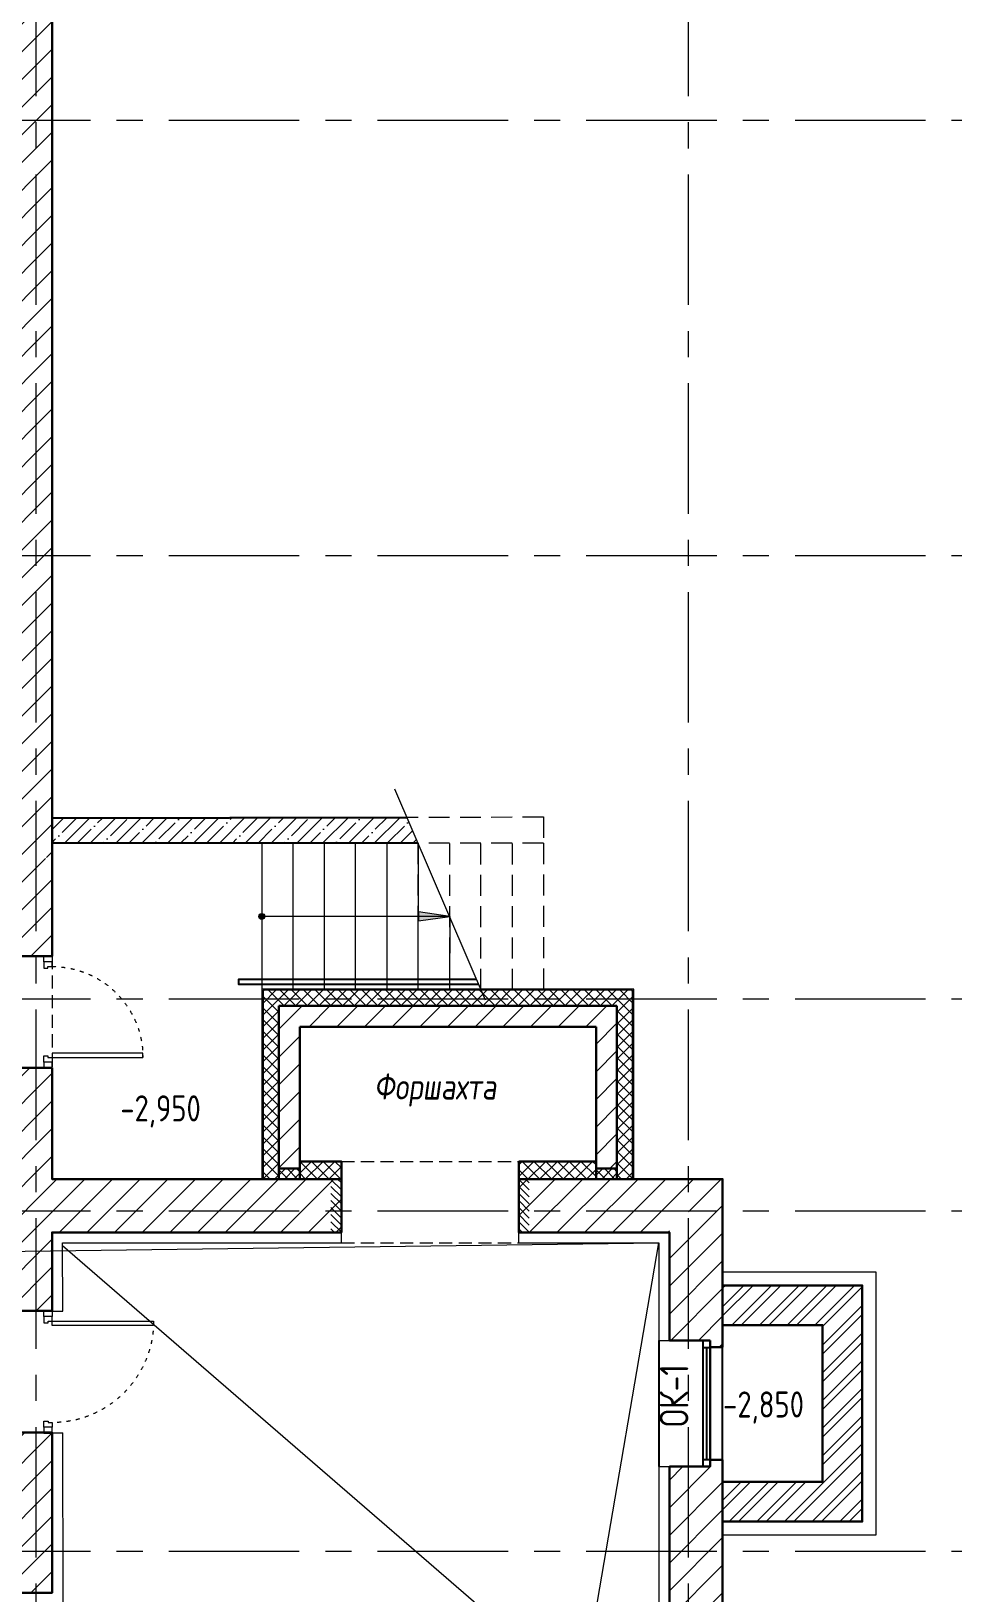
# Model space of a CAD drawing. Header units: millimetres. Extents: x -13407 to 93998, y -3312 to 109271.
# Drawn here: x 62118 to 71033, y 5851 to 20811 of the extents above; entities that cross this region are included whole.
import ezdxf
from ezdxf import colors
from ezdxf.entities.mleader import LeaderData, LeaderLine
from ezdxf.math import Vec2, Vec3

# ---------------------------------------------------------------- set-up
doc = ezdxf.new("R2010")
doc.units = ezdxf.units.MM
for name, pattern in [('ACAD_ISO03W100', [30, 12, -18]), ('ADSK_Штриховая_ш2 п1', [3, 2, -1]), ('CENTER', [2, 1.25, -0.25, 0.25, -0.25]), ('TRATTEGGIATA', [0.75, 0.5, -0.25])]:
    doc.linetypes.add(name, pattern=pattern)
for name, color, linetype, lineweight in [('1 этаж тонкие линии!', 250, 'Continuous', 0), ('KR_STRIH', 8, 'Continuous', 0), ('АР_Двери', 5, 'Continuous', 18), ('АР_Кирпич', 22, 'Continuous', 9), ('АР_Лестницы', 250, 'Continuous', 15), ('АР_Лестницы ограждение', 94, 'Continuous', 25), ('АР_МосжилНии_Стены', 202, 'Continuous', 30), ('АР_Навесной фасад', 5, 'Continuous', 5), ('АР_Оси', 193, 'Continuous', 9), ('АР_Отметки', 250, 'Continuous', 15), ('АР_Сущ Несущая стена', 202, 'Continuous', 30), ('АР_тонкая линия', 250, 'Continuous', 0), ('АР_Утеплитель', 250, 'Continuous', 9), ('АР_Штриховка кирпич', 250, 'Continuous', 9), ('АР_Штриховка монолит', 250, 'Continuous', 9), ('Маркировка ОКОН', 7, 'Continuous', 18), ('Подвал', 250, 'Continuous', 30)]:
    doc.layers.add(name, color=color, linetype=linetype, lineweight=lineweight)
doc.layers.add('АР_новое окно', color=160, linetype='Continuous')
doc.layers.add('АР_Таблицы', color=250, linetype='Continuous')
doc.styles.add('ISOCPEUR', font='isocpeur.ttf', dxfattribs={"width": 0.7})
doc.styles.add('PDF ISOCPEUR', font='isocpeur.ttf')
doc.styles.add('Архитектурный размер', font='isocpeur.ttf', dxfattribs={"width": 0.8, "oblique": 8})
pattern_1 = [(45, (331452.74, -55205.68), (-132.58252, 132.58252), [])]
pattern_2 = [(44.999172, (-220380.02, -161478.3), (-56.12579, 56.127412), []), (134.999172, (-220380.02, -161478.3), (-56.127412, -56.12579), [])]
pattern_3 = [(44.999172, (249472.675, -265735.606), (-56.12579, 56.127412), []), (134.999172, (249472.675, -265735.606), (-56.127412, -56.12579), [])]

# ---------------------------------------------------------------- blocks, each defined once
blk = doc.blocks.new('*U15')
for points in [[(-55, -80), (-55, 0), (-115, 0), (-115, -40), (-100, -40), (-100, -80), (-55, -80)], [(0, 0), (0, -80), (-55, -80), (-55, 0), (0, 0)], [(-1070, 0), (-1070, -80), (-1015, -80), (-1015, 0), (-1070, 0)], [(-1015, -80), (-1015, 0), (-955, 0), (-955, -40), (-970, -40), (-970, -80), (-1015, -80)]]:
    blk.add_lwpolyline(points)
blk.add_lwpolyline([(-100, -80), (-100, -950), (-140, -950), (-140, -80)], close=True)
at = {"linetype": 'ACAD_ISO03W100', "ltscale": 3}
blk.add_arc((-100, -80), 870, 180, 270, dxfattribs=at)
blk = doc.blocks.new('*U16')
for points in [[(0, 0), (0, -80), (55, -80), (55, 0), (0, 0)], [(55, -80), (55, 0), (115, 0), (115, -40), (100, -40), (100, -80), (55, -80)], [(1115, -80), (1115, 0), (1055, 0), (1055, -40), (1070, -40), (1070, -80), (1115, -80)], [(1170, 0), (1170, -80), (1115, -80), (1115, 0), (1170, 0)]]:
    blk.add_lwpolyline(points)
blk.add_lwpolyline([(100, -80), (100, -1050), (140, -1050), (140, -80)], close=True)
at = {"linetype": 'ACAD_ISO03W100', "ltscale": 3}
blk.add_arc((100, -80), 970, 270, 0, dxfattribs=at)
blk = doc.blocks.new('*U18')
at = {"layer": 'АР_новое окно', "lineweight": 20}
for p, q in [((0, 1210), (-70, 1210)), ((0, 0), (-70, 0))]:
    blk.add_line(p, q, dxfattribs=at)
at = {"layer": 'АР_новое окно'}
for p, q in [((-70, 1210), (-70, 0)), ((-70, 0), (-70, 1210)), ((0, 1210), (0, 0)), ((0, 1140), (-70, 1140)), ((-35, 1140), (-35, 70)), ((0, 70), (-70, 70))]:
    blk.add_line(p, q, dxfattribs=at)
blk = doc.blocks.new('_DotSmall')
at = {"color": 0, "linetype": 'ByBlock', "const_width": 0.5}
blk.add_lwpolyline([(-0.0625, 0, 1), (0.0625, 0, 1)], format="xyb", close=True, dxfattribs=at)
blk = doc.blocks.new('*U60')
h = blk.add_hatch(color=256)
h.dxf.hatch_style = 1
edge = h.paths.add_edge_path()
edge.add_arc((0, 0), 27.6, 359.64, 719.64)
h = blk.add_hatch(color=256)
h.dxf.hatch_style = 1
h.paths.add_polyline_path([(1503, -44), (1503, 44), (1803, 0)])
blk.add_line((1803, 0), (0, 0))
blk.add_lwpolyline([(1503, 44), (1503, -44), (1803, 0), (1503, 44)])
blk.add_circle((0, 0), 27.6)

msp = doc.modelspace()

# ---------------------------------------------------------------- hatches: boundary and pattern name
at = {"layer": 'KR_STRIH'}
h = msp.add_hatch(dxfattribs=at)
h.set_pattern_fill('ANSI37', color=252, scale=20, angle=90)
h.set_pattern_definition([(135, (30840.7, -1096669.51), (-44.9012806, -44.9012806), []), (225, (30840.7, -1096669.51), (44.9012806, -44.9012806), [])])
h.paths.add_polyline_path([(64489.9, 9914.5), (64489.9, 9814.5), (64689.9, 9814.5), (64689.9, 9914.5)])
h = msp.add_hatch(dxfattribs=at)
h.set_pattern_fill('ANSI37', color=252, scale=20, angle=90)
h.set_pattern_definition([(135, (33880.7, -1096669.51), (-44.9012806, -44.9012806), []), (225, (33880.7, -1096669.51), (44.9012806, -44.9012806), [])])
h.paths.add_polyline_path([(67529.9, 9914.5), (67529.9, 9814.5), (67729.9, 9814.5), (67729.9, 9914.5)])
at = {"layer": 'АР_Кирпич'}
h = msp.add_hatch(dxfattribs=at)
h.set_pattern_fill('ANSI31', color=256, scale=15, angle=270)
h.set_pattern_definition([(315, (687887.398, 1836.11), (33.6759605, 33.6759605), [])])
h.paths.add_polyline_path([(64989.9, 9304.3), (65089.9, 9304.3), (65089.9, 9814.5), (64989.9, 9814.5)])
h = msp.add_hatch(dxfattribs=at)
h.set_pattern_fill('ANSI31', color=256, scale=15, angle=270)
h.set_pattern_definition([(315, (689687.398, 1836.11), (33.6759605, 33.6759605), [])])
h.paths.add_polyline_path([(66789.9, 9304.3), (66889.9, 9304.3), (66889.9, 9814.5), (66789.9, 9814.5)])
at = {"layer": 'АР_Утеплитель', "ltscale": 0.25}
h = msp.add_hatch(dxfattribs=at)
h.set_pattern_fill('ANSI37', color=256, scale=25, angle=359.99917)
h.set_pattern_definition(pattern_3)
h.paths.add_polyline_path([(67879.9, 11474.5), (67879.9, 11624.4), (64339.4, 11624.3), (64339.4, 9814.3), (64489.9, 9814.3), (64489.9, 11474.5)])
h = msp.add_hatch(dxfattribs=at)
h.set_pattern_fill('ANSI37', color=256, scale=25, angle=359.99917)
h.set_pattern_definition(pattern_3)
h.paths.add_polyline_path([(67729.9, 9814.4), (67879.9, 9814.4), (67880, 11474.3), (67729.9, 11474.3)])
h = msp.add_hatch(dxfattribs=at)
h.set_pattern_fill('ANSI37', color=256, scale=25, angle=359.99917)
h.set_pattern_definition(pattern_2)
h.paths.add_polyline_path([(64689.9, 9814.4), (64689.9, 9984.4), (65089.9, 9984.5), (65089.9, 9814.5)])
h = msp.add_hatch(dxfattribs=at)
h.set_pattern_fill('ANSI37', color=256, scale=25, angle=359.99917)
h.set_pattern_definition(pattern_2)
h.paths.add_polyline_path([(66789.9, 9814.5), (66789.9, 9984.5), (67529.9, 9984.4), (67529.9, 9814.4)])
at = {"layer": 'АР_Штриховка кирпич', "ltscale": 100}
h = msp.add_hatch(dxfattribs=at)
h.set_pattern_fill('ANSI32', color=256, scale=500)
h.set_pattern_definition([(45, (346742.01, -55205.68), (-132.58252, 132.58252), []), (45, (346830.4, -55205.68), (-132.58252, 132.58252), [])])
h.paths.add_polyline_path([(69700.2, 6913.9), (69700.2, 8415.1), (68741.8, 8415.1), (68741.8, 8795.1), (70080.2, 8795.1), (70080.2, 6533.9), (68741.8, 6533.9), (68741.8, 6913.9)])
at = {"layer": 'АР_Штриховка монолит', "ltscale": 100}
h = msp.add_hatch(dxfattribs=at)
h.set_pattern_fill('ANSI31', color=256, scale=1500)
h.set_pattern_definition(pattern_1)
h.paths.add_polyline_path([(51365, 31445), (45030, 31445), (45030, 31326.1), (45095, 31326.1), (45095, 31256.1), (45095, 31145), (51365, 31145)])
h.paths.add_polyline_path([(51365, 31145), (45095, 31144.4), (45095, 30962), (51158.5, 30962), (51158.5, 27997.2), (49782.2, 27997.2), (49782.2, 27480), (51365, 27480)])
h.paths.add_polyline_path([(53569.9, 27480), (51365, 27480), (51365, 27065.6), (53569.9, 27065.6)])
h.paths.add_polyline_path([(51365, 27480), (49782.2, 27480), (49782.2, 27005.4), (50990.4, 27005.4), (50990.4, 27065.6), (51365, 27065.6)])
h.paths.add_polyline_path([(53569.9, 27728.7), (51665, 27728.7), (51665, 31145), (51365, 31145), (51365, 27480), (53569.9, 27480)])
h.paths.add_polyline_path([(51665, 31445), (51365, 31445), (51365, 31145), (51665, 31145)])
h.paths.add_polyline_path([(55515, 27728.7), (53569.9, 27728.7), (53569.9, 27480), (55515, 27480)])
h.paths.add_polyline_path([(55515, 27480), (53569.9, 27480), (53569.9, 27065.6), (55515, 27065.6)])
h.paths.add_polyline_path([(55515, 27065.6), (55283.9, 27065.6), (55283.9, 26664.4), (55515, 26664.4)])
h.paths.add_polyline_path([(57079.9, 27480), (55515, 27480), (55515, 27065.6), (57079.9, 27065.6)])
h.paths.add_polyline_path([(57079.9, 27728.7), (55515, 27728.7), (55515, 27480), (57079.9, 27480)])
h.paths.add_polyline_path([(62165, 27728.7), (57079.9, 27728.7), (57079.9, 27480), (62165, 27480)])
h.paths.add_polyline_path([(62318.3, 27728.7), (62165, 27728.7), (62165, 27480), (62318.3, 27480)])
h.paths.add_polyline_path([(55671.6, 27065.6), (55515, 27065.6), (55515, 26664.4), (55671.6, 26664.4)])
h.paths.add_polyline_path([(50990.4, 27005.4), (47569.9, 27005.4), (47569.9, 26057.4), (50990.4, 26057.4)])
h.paths.add_polyline_path([(51365, 27065.6), (50990.4, 27065.6), (50990.4, 21274.6), (51365, 21274.6)])
h.paths.add_polyline_path([(51541.2, 27065.6), (51365, 27065.6), (51365, 21274.6), (51541.2, 21274.6)])
h.paths.add_polyline_path([(47569.9, 27005.4), (17473.6, 27005.4), (17473.6, 26057.4), (47569.9, 26057.4)])
h.paths.add_polyline_path([(62318.3, 12885), (62165, 12885), (62165, 11951.3), (62318.3, 11951.3)])
h.paths.add_polyline_path([(62165, 12896.6), (62318.3, 12896.6), (62318.3, 27480), (62165, 27480)])
h.paths.add_polyline_path([(61575.5, 12885), (62165, 12885), (62165, 27480), (57079.9, 27480), (57079.9, 27065.6), (61575.5, 27065.6)])
h.paths.add_polyline_path([(62165, 12885), (61575.5, 12885), (61575.5, 11951.3), (62165, 11951.3)])
h = msp.add_hatch(dxfattribs=at)
h.set_pattern_fill('ANSI31', color=256, scale=1500)
h.set_pattern_definition(pattern_1)
h.paths.add_polyline_path([(47595.1, 15574), (47085.1, 15574), (47085.1, 11959.4), (42685, 11959.4), (42685, 11540), (47595.1, 11540)])
h.paths.add_polyline_path([(51541.2, 15574), (47587.5, 15574), (50990.4, 15574), (50990.4, 11540), (51541.2, 11540)])
h.paths.add_polyline_path([(51365, 11540), (50990.4, 11540), (50990.4, 9510), (51365, 9510)])
h.paths.add_polyline_path([(51541.2, 9510), (50990.4, 9510), (50990.4, 6515.2), (51541.2, 6515.2)])
h.paths.add_polyline_path([(47535, 9510), (47085.1, 9510), (47085.1, 6005.2), (47535, 6005.2)])
h.paths.add_polyline_path([(47595.1, 11540), (42685, 11540), (42685, 11408.8), (47085.1, 11408.8), (47085.1, 9510), (47595.1, 9510)])
h.paths.add_polyline_path([(51365, 6250), (47535, 6250), (47535, 6005.2), (51365, 6005.2)])
h.paths.add_polyline_path([(51365, 6515.2), (47595.1, 6515.2), (47595.1, 9510), (47535, 9510), (47535, 6250), (51365, 6250)])
h.paths.add_polyline_path([(55515, 9510), (55179.8, 9510), (55179.8, 6515.2), (51365, 6515.2), (51365, 6250), (55515, 6250)])
h.paths.add_polyline_path([(55515, 6250), (51365, 6250), (51365, 6005.2), (55135.7, 6005.2), (55135.7, 3393.2), (55254.6, 3393.2), (55254.6, 3458.2), (55515, 3458.2)])
h.paths.add_polyline_path([(55515, 11540), (55179.8, 11540), (55179.8, 10473.1), (51541.2, 10473.1), (51541.2, 11540), (51365, 11540), (51365, 9510), (51541.2, 9510), (51541.2, 10178.8), (55179.8, 10178.8), (55179.8, 9510), (55515, 9510)])
h.paths.add_polyline_path([(60058, 10473.1), (55676.6, 10473.1), (55676.6, 11540), (55515, 11540), (55515, 9510), (55676.6, 9510), (55676.6, 10178.8), (60058, 10178.8)])
h.paths.add_polyline_path([(55515, 15790), (55179.8, 15790), (55179.8, 11540), (55515, 11540)])
h.paths.add_polyline_path([(55676.6, 15790), (55515, 15790), (55515, 11540), (55676.6, 11540)])
h.paths.add_polyline_path([(55676.6, 18826.8), (55275, 18826.8), (55275, 18641.6), (55030.3, 18641.6), (55030.3, 18279.4), (55179.8, 18279.4), (55179.8, 15790), (55676.5, 15790.1)])
h.paths.add_polyline_path([(53865.3, 18641.6), (51541.2, 18641.6), (51541.2, 18279.4), (53865.3, 18279.4)])
h.paths.add_polyline_path([(55921.5, 18641.6), (55676.6, 18641.6), (55676.6, 18281.1), (55921.5, 18281.1)])
h.paths.add_polyline_path([(62165, 10880.2), (61570.7, 10880.2), (61570.7, 9510), (62165, 9510)])
h.paths.add_polyline_path([(62165, 9510), (61570.7, 9510), (61570.7, 8553.4), (62165, 8552.9)])
h.paths.add_polyline_path([(68741.6, 9510), (68231.8, 9510), (68231.8, 8269.4), (68622.9, 8269.4), (68622.9, 8204.4), (68741.6, 8204.4)])
h.paths.add_polyline_path([(68741.6, 9814.3), (68415, 9814.3), (68415, 9510), (68741.6, 9510)])
h.paths.add_polyline_path([(58948.8, 18281.1), (58948.8, 18641.6), (57122.2, 18641.6), (57122.2, 18281.1)])
h.paths.add_polyline_path([(60149.5, 18641.6), (60149.5, 18281.1), (61575.5, 18281.1), (61575.5, 18641.6)])
h.paths.add_polyline_path([(65089.9, 9510), (65089.9, 9814.3), (62318.3, 9814.3), (62318.3, 10880.2), (62165, 10880.2), (62165, 9510)])
h.paths.add_polyline_path([(66789.9, 9814.4), (66789.9, 9304.4), (68415, 9304.3), (68415, 9814.3)])
h.paths.add_polyline_path([(65089.9, 9304.3), (65089.9, 9510), (62165, 9510), (62165, 8552.9), (62318.3, 8552.8), (62318.3, 9304.3)])
h.paths.add_polyline_path([(56817.4, 6250), (56817.4, 6790.8), (55671.6, 6790.8), (55671.6, 9510), (55515, 9510), (55515, 6250)])
h.paths.add_polyline_path([(57917.4, 6790.8), (57917.4, 6250), (62319.1, 6249.9), (62319.3, 7386), (61570.9, 7386.2), (61570.7, 6790.8)])
h.paths.add_polyline_path([(57917.4, 6250), (57917.4, 5851.3), (56817.4, 5851.3), (56817.4, 6250), (55515, 6250), (55515, 3458.2), (55676.6, 3458.2), (55676.6, 5851.3), (62318.4, 5851.2), (62318.4, 6249.9)])
h = msp.add_hatch(dxfattribs=at)
h.set_pattern_fill('ANSI35', color=256, scale=700)
h.set_pattern_definition([(45, (212359.99, -53346.55), (-123.74369, 123.74369), []), (45, (212483.73, -53346.55), (-123.74369, 123.74369), [218.75, -43.75, 0, -43.75])])
h.paths.add_polyline_path([(65826, 13031.2), (65720.4, 13277), (62318.3, 13272.9), (62318.3, 13036.2)])
h = msp.add_hatch(dxfattribs=at)
h.set_pattern_fill('ANSI31', color=256, scale=1500)
h.set_pattern_definition([(45, (346727.01, -55205.68), (-132.58252, 132.58252), [])])
h.paths.add_polyline_path([(67529.9, 11274.5), (67529.9, 9914.5), (67729.9, 9914.5), (67729.9, 11474.5), (64489.9, 11474.5), (64489.9, 9914.5), (64689.9, 9914.5), (64689.9, 11184.3), (64689.9, 11274.5)])
h = msp.add_hatch(dxfattribs=at)
h.set_pattern_fill('ANSI31', color=256, scale=1500)
h.set_pattern_definition(pattern_1)
h.paths.add_polyline_path([(55676.6, 2248.3), (55254.6, 2248.3), (55254.6, 2313.3), (55135.7, 2313.3), (55135.7, -309.2), (55676.6, -309.2)])
h.paths.add_polyline_path([(62165, 201), (55647.9, 201), (55647.9, -309.2), (62165, -309.2)])
h.paths.add_polyline_path([(68415, 201), (62165, 201), (62165, -309.2), (68415, -309.2)])
h.paths.add_polyline_path([(68741.6, 7059.6), (68231.8, 7059.6), (68231.8, -309.2), (68741.6, -309.2)])

# ---------------------------------------------------------------- linework, layer by layer
at = {"layer": '1 этаж тонкие линии!', "color": 7, "ltscale": 100, "transparency": 33554559, "elevation": -1.4}
msp.add_lwpolyline([(62419.1, 8548.8), (62418.3, 9204.3), (65089.9, 9204.3)], dxfattribs=at)
at = {"layer": 'АР_Лестницы', "color": 18, "ltscale": 100, "true_color": 0x000000}
for p, q in [((66471.3, 11529.6), (65601.6, 13550.9, 0.2)), ((64326, 13028.6), (64326, 11634.3)), ((64626, 11628), (64626, 13022.3)), ((64926, 13031.1), (64926, 11634.3)), ((65226, 11634.3), (65226, 13031.1)), ((65526, 13031.1), (65526, 11634.3)), ((65826, 11634.3), (65828, 13031.2, 0.1)), ((66128.5, 12331.5), (66126, 11624.3))]:
    msp.add_line(p, q, dxfattribs=at)
at = {"layer": 'АР_Лестницы ограждение', "ltscale": 100, "elevation": 0}
msp.add_lwpolyline([(66404.4, 11679.6), (64108.5, 11679.6), (64108.5, 11729), (66383.2, 11729)], dxfattribs=at)
at = {"layer": 'АР_МосжилНии_Стены', "ltscale": 100}
for p, q in [((64489.9, 11474.5), (67729.9, 11474.5)), ((64489.9, 11474.5), (64489.9, 9914.5)), ((67729.9, 11474.5), (67729.9, 9814.4)), ((64689.9, 11274.5), (67529.9, 11274.5)), ((64689.9, 11274.5), (64689.9, 9914.5)), ((67529.9, 11274.5), (67529.9, 9914.5)), ((64689.9, 9914.5), (64489.9, 9914.5)), ((67729.9, 9914.5), (67529.9, 9914.5)), ((65089.9, 9304.3), (65089.9, 9814.5)), ((66789.9, 9304.3), (66789.9, 9814.5)), ((68622.9, 8269.4, 0.4), (68231.8, 8269.4, 0.4)), ((68622.9, 8269.4, 0.4), (68622.9, 8204.4, 0.4)), ((68622.9, 8204.4, 0.4), (68741.8, 8204.4, 0.4)), ((68622.9, 7059.6, 0.4), (68231.8, 7059.6, 0.4)), ((68622.9, 7124.6, 0.4), (68622.9, 7059.6, 0.4)), ((68622.9, 7124.6, 0.4), (68741.8, 7124.6, 0.4))]:
    msp.add_line(p, q, dxfattribs=at)
for points in [[(62318.3, 12584.2), (62318.3, 27728.7), (51665, 27728.7), (51665, 31445), (45030, 31445), (45030, 31326.1)], [(61575.5, 11951.3), (62318.3, 11951.3), (62318.3, 12885)], [(64489.9, 11384.3), (64489.9, 11384.3), (64489.9, 9814.3)], [(64689.9, 9814.3), (64689.9, 11184.3)], [(65089.9, 9814.5), (62318.3, 9814.3), (62318.3, 10880.2), (61570.7, 10880.2), (61570.7, 8553.4)], [(68741.6, 8204.4), (68741.6, 9814.3), (66804.9, 9814.5)], [(61570.7, 8553.4), (62318.3, 8552.8), (62318.3, 9304.3), (65089.9, 9304.3)], [(66789.9, 9304.3), (68231.8, 9304.3), (68231.8, 8269.4)], [(57917.4, 5851.3), (62318.3, 5851.3), (62319.6, 7386.1), (61570.7, 7386.1)], [(55135.7, 2313.3), (55135.7, -309.2), (68741.6, -309.2), (68741.6, 7124.6)], [(68231.8, 7059.6), (68231.8, 201), (55676.6, 201), (55676.6, 2248.3)]]:
    msp.add_lwpolyline(points, dxfattribs=at)
at = {"layer": 'АР_Навесной фасад', "color": 18, "ltscale": 100, "true_color": 0x000000, "elevation": 0}
for points in [[(67889.9, 9814.4), (67889.9, 11634.4), (64326, 11634.3), (64326, 9814.3)], [(67879.9, 9814.4), (67879.9, 11624.4), (64339.4, 11624.3), (64339.4, 9814.3)]]:
    msp.add_lwpolyline(points, dxfattribs=at)
at = {"layer": 'АР_Навесной фасад', "color": 18, "ltscale": 100, "true_color": 0x000000}
msp.add_lwpolyline([(67669.8, 9610), (67669.8, 9610)], dxfattribs=at)
at = {"layer": 'АР_новое окно'}
for p, q in [((68131.8, 8269.4, -1.4), (68131.8, 7059.5, -1.4)), ((68741.8, 7124.6, 0.4), (68741.8, 8204.4, 0.4))]:
    msp.add_line(p, q, dxfattribs=at)
at = {"layer": 'АР_Оси', "linetype": 'CENTER', "ltscale": 1000}
for p, q in [((62165, -1811.3), (62165, 32496.2)), ((68415, -1811.3), (68415, 32496.2)), ((-12563.8, 19960), (71033.4, 19960)), ((-12563.8, 15790), (71033.4, 15790)), ((-12563.8, 11540), (71033.4, 11540)), ((-12563.8, 9510), (71033.4, 9510)), ((-12563.8, 6250), (71033.4, 6250))]:
    msp.add_line(p, q, dxfattribs=at)
at = {"layer": 'АР_Сущ Несущая стена', "ltscale": 100, "elevation": 0.1}
for points in [[(62318.3, 13272.8), (65720.4, 13277)], [(65826, 13031.2), (62318.3, 13036.2)]]:
    msp.add_lwpolyline(points, dxfattribs=at)
at = {"layer": 'АР_Сущ Несущая стена', "ltscale": 100, "elevation": 0}
for points in [[(64689.9, 9984.4), (65089.9, 9984.4), (65089.9, 9814.4), (64689.9, 9814.4)], [(66789.9, 9984.4), (67529.9, 9984.4), (67529.9, 9814.4), (66789.9, 9814.4)]]:
    msp.add_lwpolyline(points, close=True, dxfattribs=at)
at = {"layer": 'АР_тонкая линия', "linetype": 'ADSK_Штриховая_ш2 п1', "ltscale": 100}
for p, q in [((64326, 13028.6), (64326, 11629.3)), ((64626, 11623), (64626, 13022.3)), ((64926, 13031.1), (64926, 11631.8)), ((65226, 11631.8), (65226, 13031.1)), ((65526, 13031.1), (65526, 11631.8)), ((65826, 11631.8), (65826, 13031.1)), ((66126, 13028.6), (66126, 11629.3))]:
    msp.add_line(p, q, dxfattribs=at)
at = {"layer": 'АР_тонкая линия', "color": 6, "ltscale": 500}
for p, q in [((65089.9, 9204.3, -1.4), (65089.9, 9304.3)), ((66789.9, 9204.3, -2.8), (66789.9, 9304.3, -1.4)), ((62319.6, 8548.8, -2.8), (62419.1, 8548.8, -1.4)), ((68131.8, 8269.4, -1.4), (68231.8, 8269.4)), ((62321.1, 7384.8, -2.8), (62420.6, 7384.8, -1.4)), ((68131.8, 7059.5, -1.4), (68231.8, 7059.6))]:
    msp.add_line(p, q, dxfattribs=at)
at = {"layer": 'АР_тонкая линия', "linetype": 'ADSK_Штриховая_ш2 п1', "ltscale": 100, "elevation": 0.1}
msp.add_lwpolyline([(62326.1, 13277.8), (67026, 13283.8), (67026, 13031.1), (62326.1, 13036.2)], dxfattribs=at)
at = {"layer": 'АР_тонкая линия', "linetype": 'ADSK_Штриховая_ш2 п1', "ltscale": 100}
for points in [[(66426, 11629.3), (66426, 13028.6)], [(66726, 13028.6), (66726, 11629.3)], [(67026, 13031.1), (67026, 11629.3)]]:
    msp.add_lwpolyline(points, dxfattribs=at)
at = {"layer": 'АР_тонкая линия', "color": 18, "ltscale": 500, "true_color": 0x000000, "elevation": -1.4}
for points in [[(62318.3, 9304.3), (65089.9, 9304.3)], [(62319.2, 8548.8), (62318.3, 9304.3)], [(66789.9, 9304.3), (68231.8, 9304.3), (68231.8, 8269.4)], [(66789.9, 9204.3), (68131.8, 9204.3), (68131.8, 8269.4)], [(68231.8, 7059.6), (68231.8, 201), (59216.5, 201), (59216.5, 5851.3), (62322.6, 5851.3), (62322.6, 7386.1)], [(68131.8, 7059.5), (68131.8, 301), (59316.5, 301), (59316.5, 5755.4), (62422.6, 5755.4), (62420.5, 7384.8)]]:
    msp.add_lwpolyline(points, dxfattribs=at)
at = {"layer": 'АР_Утеплитель', "ltscale": 0.25, "elevation": 0}
for points in [[(64689.9, 9984.5), (65089.9, 9984.5), (65089.9, 9814.5), (64689.9, 9814.5)], [(66789.9, 9984.5), (67529.9, 9984.4), (67529.9, 9814.4), (66789.9, 9814.5)]]:
    msp.add_lwpolyline(points, close=True, dxfattribs=at)
at = {"layer": 'Подвал', "linetype": 'TRATTEGGIATA', "lineweight": 13, "ltscale": 250}
for p, q in [((62318.3, 11951.3), (62317.5, 10880.6)), ((65089.9, 9984.4), (66789.9, 9984.4, 0)), ((65089.9, 9204.3, -1.4), (66789.9, 9204.3, -2.8))]:
    msp.add_line(p, q, dxfattribs=at)
at = {"layer": 'Подвал', "lineweight": 13, "ltscale": 500}
for p, q in [((62418.3, 9179.6, -0.6), (66693.9, 5480.7)), ((67495.4, 5480.7), (68131.8, 9204.3, -1.4))]:
    msp.add_line(p, q, dxfattribs=at)
msp.add_lwpolyline([(16761.8, 30962), (51158.5, 30962), (51158.5, 27997.2), (49782.2, 27997.2), (49782.2, 27065.6), (61575.5, 27065.6), (61570.7, 9118.3), (68131.8, 9204.3), (68131.8, 301), (55676.6, 201), (55676.6, 10178.8), (51541.2, 10178.8), (51541.2, 16261.2), (20534.6, 16261.2), (20534.6, 6644.6), (13397.6, 6644.6), (13369.1, 28025.4), (11889.8, 28025.4), (11889.8, 36090), (16769.8, 36090), (16761.8, 30962)], dxfattribs=at)
at = {"layer": 'Подвал', "lineweight": 18, "ltscale": 100, "elevation": 0.4}
msp.add_lwpolyline([(68741.8, 8925.1), (70210.2, 8925.1), (70210.2, 6403.9), (68741.8, 6403.9)], dxfattribs=at)
at = {"layer": 'Подвал', "ltscale": 100, "elevation": 0.4}
for points in [[(68741.8, 8795.1), (70080.2, 8795.1), (70080.2, 6533.9), (68741.8, 6533.9)], [(68741.8, 8415.1), (69700.2, 8415.1), (69700.2, 6913.9), (68741.8, 6913.9)]]:
    msp.add_lwpolyline(points, dxfattribs=at)

# ---------------------------------------------------------------- block references
at = {"layer": 'АР_Двери', "xscale": -1, "rotation": 90}
for name, p in [('*U15', (62238.3, 10880.2)), ('*U16', (62239.6, 8551.8))]:
    msp.add_blockref(name, p, dxfattribs=at)
at = {"layer": 'АР_Лестницы', "ltscale": 75}
msp.add_blockref('*U60', (64326, 12331.5), dxfattribs=at)
at = {"layer": 'АР_новое окно', "xscale": -1}
msp.add_blockref('*U18', (68552.9, 7059.6, 0.4), dxfattribs=at)

# ---------------------------------------------------------------- texts
at = {"layer": 'АР_Таблицы', "lineweight": 9, "insert": (65403.4, 10826.8), "char_height": 250, "width": 8597.855, "attachment_point": 1, "style": 'Архитектурный размер'}
msp.add_mtext('Форшахта', dxfattribs=at)
at = {"layer": 'Маркировка ОКОН', "lineweight": 0, "insert": (68415, 8041.1), "char_height": 275.423, "attachment_point": 9, "rotation": 89.99779, "style": 'PDF ISOCPEUR'}
msp.add_mtext('{\\W0.8;ОК-1}', dxfattribs=at)

# ---------------------------------------------------------------- leaders
at = {"layer": 'АР_Отметки'}
ml = msp.add_multileader_mtext('Standard', dxfattribs=at)
ml.set_content('{\\W0.8;-2,950}', color=256, style='ISOCPEUR')
ml.set_leader_properties(color=256, linetype='Continuous', lineweight=-1)
ml.set_arrow_properties(name='DOTSMALL')
ml.build(insert=Vec2(0, 0))
ml.multileader.update_dxf_attribs({"has_text_frame": 1, "text_left_attachment_type": 4, "text_right_attachment_type": 4, "dogleg_length": 100, "arrow_head_size": 180})
ctx = ml.context
ctx.base_point, ctx.char_height, ctx.arrow_head_size, ctx.landing_gap_size, ctx.plane_origin = Vec3(62921.6, 10283.7), 250, 180, 50, Vec3(62840.2, 9005.6)
ctx.left_attachment, ctx.right_attachment = 4, 4
notes = []
notes.append((ctx, [(0, (0, 0, 0), (0, 0), (1, 0), 1, [])]))
ctx.mtext.insert, ctx.mtext.width, ctx.mtext.defined_height, ctx.mtext.line_spacing_style, ctx.mtext.flow_direction = Vec3(62971.6, 10617), 769.989, 343.9, 2, 5
ml = msp.add_multileader_mtext('Standard', dxfattribs=at)
ml.set_content('{\\W0.8;-2,850}', color=256, style='ISOCPEUR')
ml.set_leader_properties(color=256, linetype='Continuous', lineweight=-1)
ml.set_arrow_properties(name='DOTSMALL')
ml.build(insert=Vec2(0, 0))
ml.multileader.update_dxf_attribs({"has_text_frame": 1, "text_left_attachment_type": 4, "text_right_attachment_type": 4, "dogleg_length": 100, "arrow_head_size": 180})
ctx = ml.context
ctx.base_point, ctx.char_height, ctx.arrow_head_size, ctx.landing_gap_size, ctx.plane_origin = Vec3(68697, 7446.9), 250, 180, 50, Vec3(68615.6, 6168.8)
ctx.left_attachment, ctx.right_attachment = 4, 4
notes.append((ctx, [(0, (0, 0, 0), (0, 0), (1, 0), 1, [])]))
ctx.mtext.insert, ctx.mtext.width, ctx.mtext.defined_height, ctx.mtext.line_spacing_style, ctx.mtext.flow_direction = Vec3(68747, 7780.2), 769.989, 343.9, 2, 5
for ctx, leaders in notes:
    for number, flags, end, landing, length, lines in leaders:
        leader = LeaderData()
        leader.index, (leader.has_last_leader_line, leader.has_dogleg_vector, leader.attachment_direction) = number, flags
        leader.last_leader_point, leader.dogleg_vector, leader.dogleg_length = Vec3(end), Vec3(landing), length
        for number, points, colour, breaks in lines:
            line = LeaderLine()
            line.index, line.vertices, line.color, line.breaks = number, Vec3.list(points), colors.encode_raw_color(colour), breaks
            leader.lines.append(line)
        ctx.leaders.append(leader)

doc.saveas('drawing.dxf')
